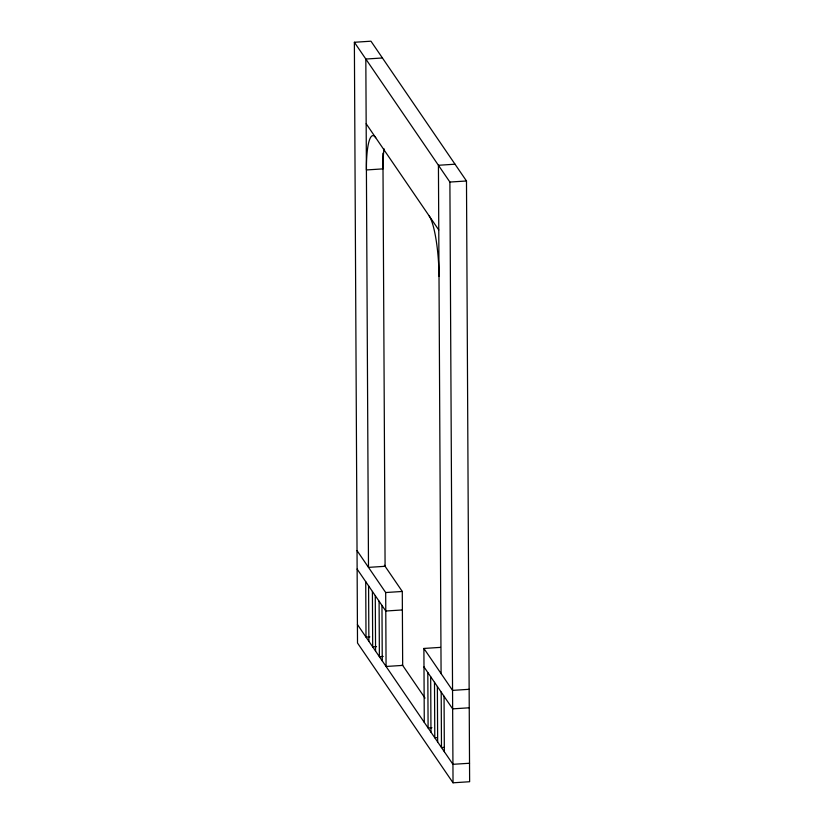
<?xml version="1.0" encoding="UTF-8"?>
<svg xmlns="http://www.w3.org/2000/svg" width="824" height="824" viewBox="0 0 824 824"><rect width="100%" height="100%" fill="white"/><g stroke="black" fill="none" stroke-linecap="round" stroke-linejoin="round"><path stroke-width="1.24" d="M354.372 42.271L370.965 41.2L466.487 180.981L469.628 781.729L453.035 782.8L357.513 643.019L354.372 42.271L449.894 182.053L453.035 782.8M382.429 57.979L365.825 59.04L368.493 567.375L385.086 566.304L382.923 153.202M455.023 164.203L438.43 165.274L441.087 673.599M449.894 182.053L466.487 180.981M385.683 592.528L402.287 591.467L402.668 665.401L386.075 666.472L385.683 592.528L357.029 550.597M402.38 609.945L385.787 611.017L357.122 569.085M369.842 636.87L366.011 637.117L365.722 581.662M376.527 646.655L372.695 646.902L372.407 591.447M424.278 722.38L423.897 648.447L440.49 647.376M383.212 656.44L379.39 656.687L379.091 601.232M469.155 689.307L452.551 690.378L423.897 648.447M469.247 707.795L452.644 708.856L423.989 666.925M431.931 727.726L428.099 727.973L427.811 672.518M437.338 737.593L434.794 737.758L434.495 682.303M444.033 747.378L441.479 747.543L441.19 692.088M469.536 763.251L452.942 764.312L357.42 624.541M366.165 123.734L438.77 229.968M384.375 565.254L402.287 591.467M402.236 664.762L425.019 698.103M444.054 696.28L444.342 751.735M437.369 686.495L437.657 741.95M430.674 676.71L430.973 732.165M381.965 605.424L382.254 660.879M375.27 595.639L375.569 651.094M368.586 585.854L368.874 641.309M429.211 215.991A48.379 9.054 86.3 0 1 439.007 276.184M384.025 148.742A48.379 9.054 86.3 0 0 383.006 168.879L366.412 169.95A48.379 9.054 86.3 0 1 375.723 137.711"/></g></svg>
